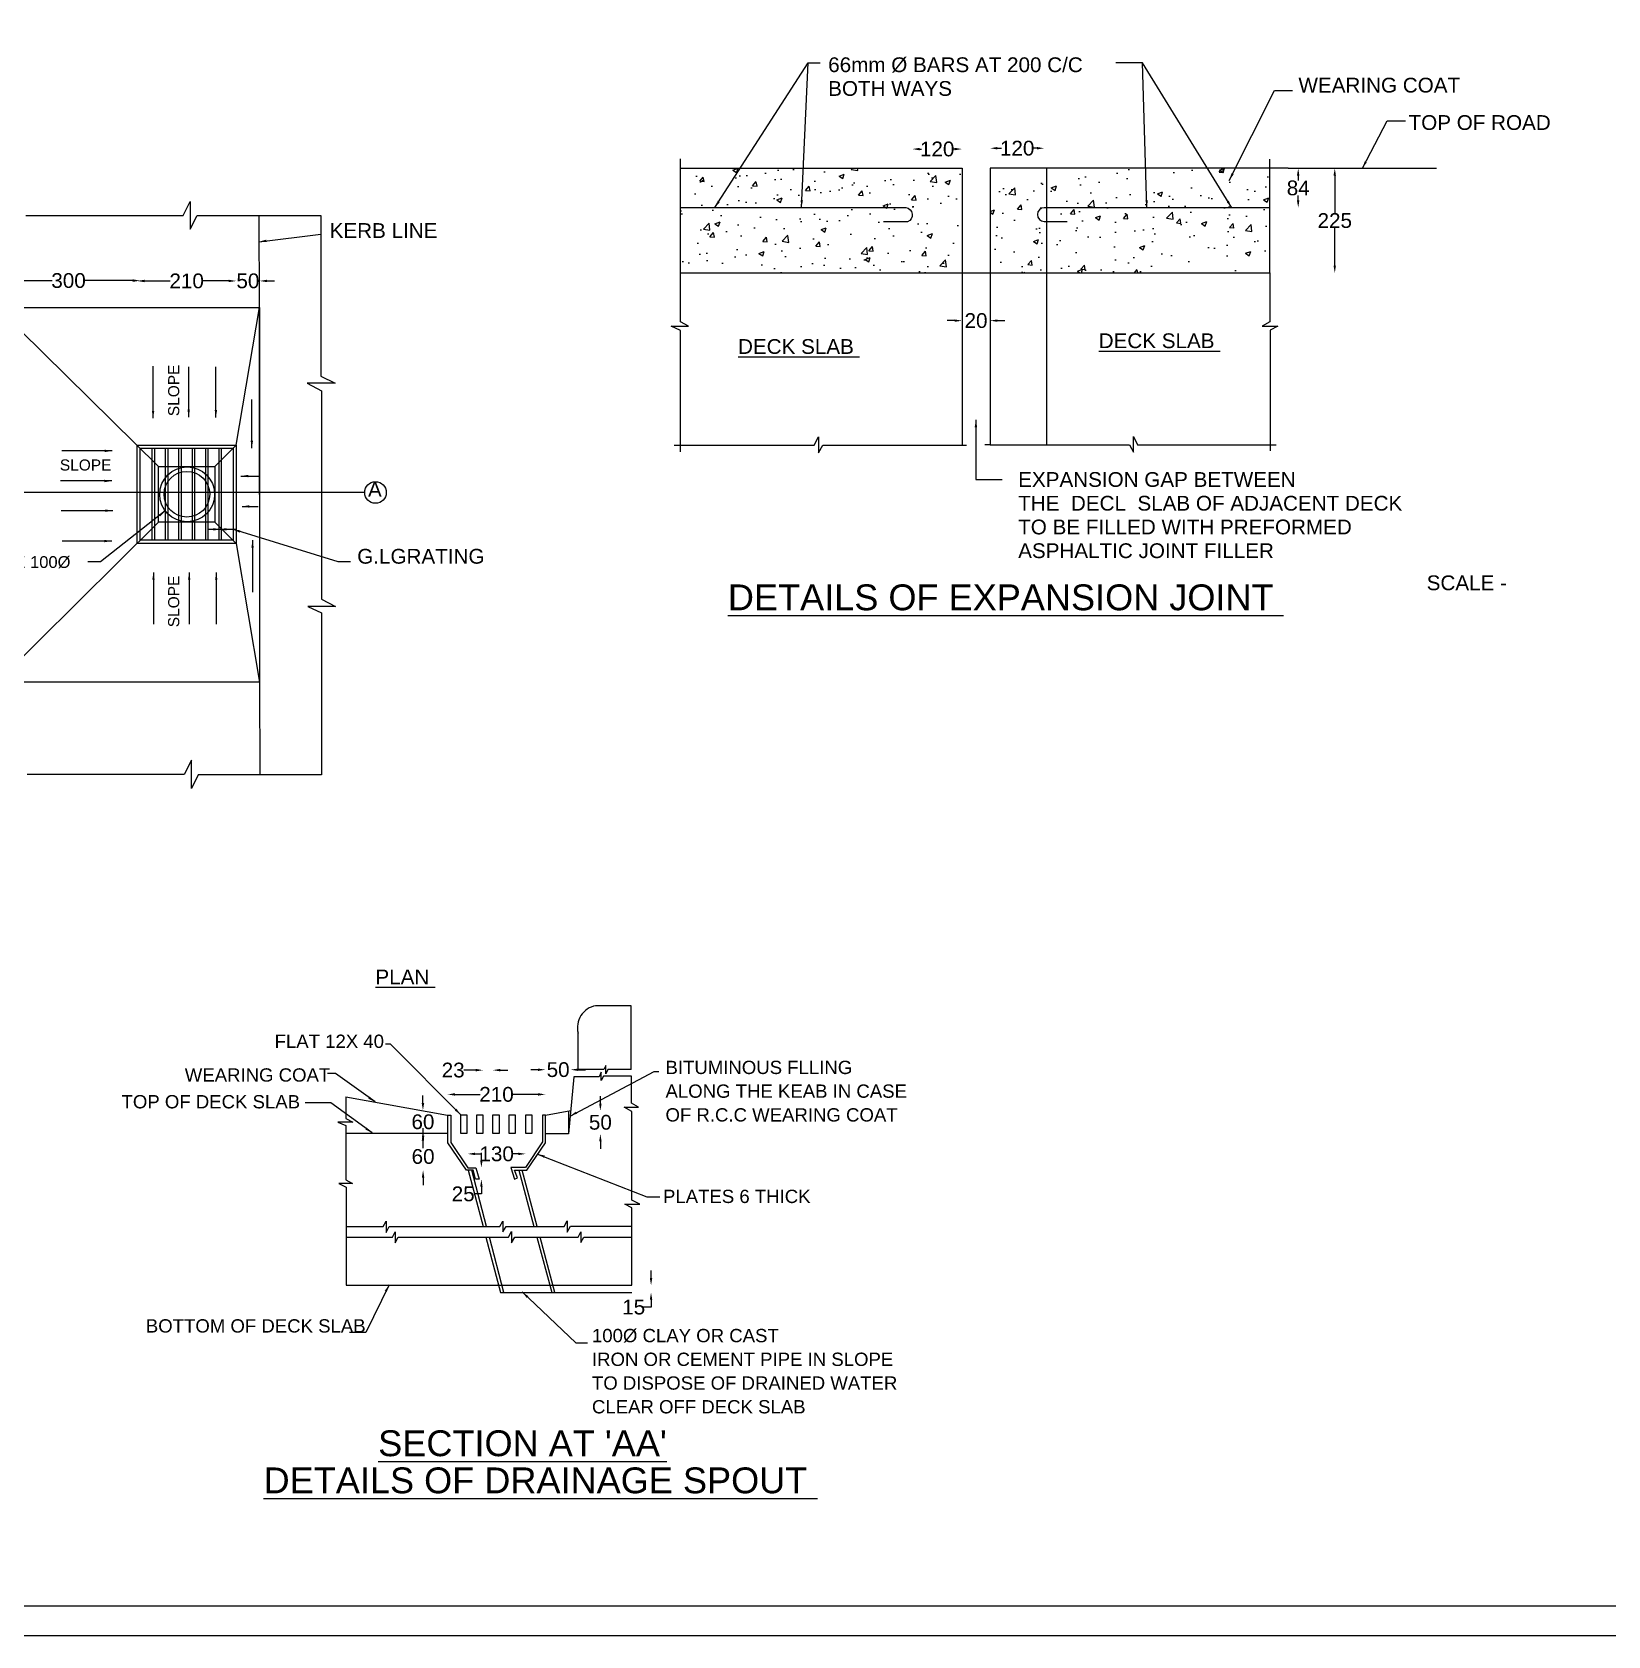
# Model space of a CAD drawing. Header units: inches. Extents: x 38368 to 43665, y -87 to 3229.
# Drawn here: x 40173 to 42306, y -87 to 2085 of the extents above; entities that cross this region are included whole.
import ezdxf

# ---------------------------------------------------------------- set-up
doc = ezdxf.new("R2010")
doc.units = ezdxf.units.IN
doc.header["$MEASUREMENT"] = 0
doc.layers.add('DIMENSIONS', color=255, linetype='Continuous')
doc.layers.add('TEXT', color=1, linetype='Continuous')
doc.styles.get("Standard").update_dxf_attribs({"font": 'arial.ttf', "height": 20})
doc.dimstyles.get("Standard").update_dxf_attribs({"dimtxt": 20, "dimasz": 10, "dimexe": 0.18, "dimexo": 0.0625, "dimgap": 0.09, "dimtad": 0, "dimtih": 1, "dimtoh": 1, "dimdec": 4, "dimzin": 0, "dimdsep": 46, "dimtxsty": 'Standard', "dimcen": 0.09, "dimse1": 1, "dimse2": 1, "dimadec": 0, "dimazin": 0, "dimtfac": 1, "dimtdec": 4, "dimtofl": 0, "dimtmove": 0, "dimatfit": 3, "dimfxl": 1, "dimtolj": 1, "dimtzin": 0, "dimarcsym": 0})

# ---------------------------------------------------------------- blocks, each defined once
blk = doc.blocks.new('*D24')
at = {"layer": 'Defpoints', "color": 0, "transparency": 16777216}
for p in [(41431.6, 1926.3), (41364.3, 1838.4), (41431.6, 1838.4)]:
    blk.add_point(p, dxfattribs=at)
at = {"layer": 'DIMENSIONS', "color": 0, "lineweight": -2, "transparency": 16777216}
for p, q in [((41374.3, 1926.3), (41376.8, 1926.3)), ((41421.6, 1926.3), (41419.2, 1926.3))]:
    blk.add_line(p, q, dxfattribs=at)
at = {"layer": 'DIMENSIONS', "color": 0, "transparency": 16777216}
for points in [[(41374.3, 1928), (41374.3, 1924.6), (41364.3, 1926.3)], [(41421.6, 1928), (41421.6, 1924.6), (41431.6, 1926.3)]]:
    blk.add_solid(points, dxfattribs=at)
at = {"layer": 'DIMENSIONS', "color": 0, "transparency": 16777216, "insert": (41398, 1926.3), "char_height": 20, "attachment_point": 5}
blk.add_mtext('\\A1;120', dxfattribs=at)
blk = doc.blocks.new('*D25')
at = {"layer": 'Defpoints', "color": 0, "transparency": 16777216}
for p in [(41543, 1927.4), (41469.6, 1848.8), (41543, 1837.5)]:
    blk.add_point(p, dxfattribs=at)
at = {"layer": 'DIMENSIONS', "color": 0, "lineweight": -2, "transparency": 16777216}
for p, q in [((41479.6, 1927.4), (41485.1, 1927.4)), ((41533, 1927.4), (41527.5, 1927.4))]:
    blk.add_line(p, q, dxfattribs=at)
at = {"layer": 'DIMENSIONS', "color": 0, "transparency": 16777216}
for points in [[(41479.6, 1929.1), (41479.6, 1925.8), (41469.6, 1927.4)], [(41533, 1929.1), (41533, 1925.8), (41543, 1927.4)]]:
    blk.add_solid(points, dxfattribs=at)
at = {"layer": 'DIMENSIONS', "color": 0, "transparency": 16777216, "insert": (41506.3, 1927.4), "char_height": 20, "attachment_point": 5}
blk.add_mtext('\\A1;120', dxfattribs=at)
blk = doc.blocks.new('*D26')
at = {"layer": 'Defpoints', "color": 0, "transparency": 16777216}
for p in [(41848.2, 1900.3), (41848.2, 1758.6), (41936.3, 1758.6)]:
    blk.add_point(p, dxfattribs=at)
at = {"layer": 'DIMENSIONS', "color": 0, "lineweight": -2, "transparency": 16777216}
for p, q in [((41936.3, 1890.3), (41936.3, 1839.7)), ((41936.3, 1768.6), (41936.3, 1819.1))]:
    blk.add_line(p, q, dxfattribs=at)
at = {"layer": 'DIMENSIONS', "color": 0, "transparency": 16777216}
for points in [[(41934.6, 1890.3), (41937.9, 1890.3), (41936.3, 1900.3)], [(41934.6, 1768.6), (41937.9, 1768.6), (41936.3, 1758.6)]]:
    blk.add_solid(points, dxfattribs=at)
at = {"layer": 'DIMENSIONS', "color": 0, "transparency": 16777216, "insert": (41936.3, 1829.4), "char_height": 20, "attachment_point": 5}
blk.add_mtext('\\A1;225', dxfattribs=at)
blk = doc.blocks.new('*D27')
at = {"layer": 'Defpoints', "color": 0, "transparency": 16777216}
for p in [(41848.2, 1900.3), (41848.2, 1846.9), (41886.8, 1846.9)]:
    blk.add_point(p, dxfattribs=at)
at = {"layer": 'DIMENSIONS', "color": 0, "lineweight": -2, "transparency": 16777216}
for p, q in [((41886.8, 1890.3), (41886.8, 1883.9)), ((41886.8, 1856.9), (41886.8, 1863.3))]:
    blk.add_line(p, q, dxfattribs=at)
at = {"layer": 'DIMENSIONS', "color": 0, "transparency": 16777216}
for points in [[(41885.1, 1890.3), (41888.4, 1890.3), (41886.8, 1900.3)], [(41885.1, 1856.9), (41888.4, 1856.9), (41886.8, 1846.9)]]:
    blk.add_solid(points, dxfattribs=at)
at = {"layer": 'DIMENSIONS', "color": 0, "transparency": 16777216, "insert": (41886.8, 1873.6), "char_height": 20, "attachment_point": 5}
blk.add_mtext('\\A1;84', dxfattribs=at)
blk = doc.blocks.new('*D28')
at = {"layer": 'Defpoints', "color": 0, "transparency": 16777216}
for p in [(41469.6, 1694), (41431.6, 1689.4), (41469.6, 1689.4)]:
    blk.add_point(p, dxfattribs=at)
at = {"layer": 'DIMENSIONS', "color": 0, "lineweight": -2, "transparency": 16777216}
for p, q in [((41421.6, 1694), (41411.6, 1694)), ((41479.6, 1694), (41489.6, 1694))]:
    blk.add_line(p, q, dxfattribs=at)
at = {"layer": 'DIMENSIONS', "color": 0, "transparency": 16777216}
for points in [[(41421.6, 1695.7), (41421.6, 1692.4), (41431.6, 1694)], [(41479.6, 1695.7), (41479.6, 1692.4), (41469.6, 1694)]]:
    blk.add_solid(points, dxfattribs=at)
at = {"layer": 'DIMENSIONS', "color": 0, "transparency": 16777216, "insert": (41450.6, 1694), "char_height": 20, "attachment_point": 5}
blk.add_mtext('\\A1;20', dxfattribs=at)
blk = doc.blocks.new('*D29')
at = {"layer": 'Defpoints', "color": 0, "transparency": 16777216}
for p in [(40319, 1748.2), (40124.9, 1711.8), (40319, 1521.2)]:
    blk.add_point(p, dxfattribs=at)
at = {"layer": 'DIMENSIONS', "color": 0, "lineweight": -2, "transparency": 16777216}
for p, q in [((40134.9, 1748.2), (40199.8, 1748.2)), ((40309, 1748.2), (40244.1, 1748.2))]:
    blk.add_line(p, q, dxfattribs=at)
at = {"layer": 'DIMENSIONS', "color": 0, "transparency": 16777216}
for points in [[(40134.9, 1749.9), (40134.9, 1746.5), (40124.9, 1748.2)], [(40309, 1749.9), (40309, 1746.5), (40319, 1748.2)]]:
    blk.add_solid(points, dxfattribs=at)
at = {"layer": 'DIMENSIONS', "color": 0, "transparency": 16777216, "insert": (40222, 1748.2), "char_height": 20, "attachment_point": 5}
blk.add_mtext('\\A1;300', dxfattribs=at)
blk = doc.blocks.new('*D30')
at = {"layer": 'Defpoints', "color": 0, "transparency": 16777216}
for p in [(40448.8, 1747.7), (40314.9, 1525.4), (40448.8, 1525.4)]:
    blk.add_point(p, dxfattribs=at)
at = {"layer": 'DIMENSIONS', "color": 0, "lineweight": -2, "transparency": 16777216}
for p, q in [((40324.9, 1747.7), (40359.5, 1747.7)), ((40438.8, 1747.7), (40404.2, 1747.7))]:
    blk.add_line(p, q, dxfattribs=at)
at = {"layer": 'DIMENSIONS', "color": 0, "transparency": 16777216}
for points in [[(40324.9, 1749.4), (40324.9, 1746.1), (40314.9, 1747.7)], [(40438.8, 1749.4), (40438.8, 1746.1), (40448.8, 1747.7)]]:
    blk.add_solid(points, dxfattribs=at)
at = {"layer": 'DIMENSIONS', "color": 0, "transparency": 16777216, "insert": (40381.9, 1747.7), "char_height": 20, "attachment_point": 5}
blk.add_mtext('\\A1;210', dxfattribs=at)
blk = doc.blocks.new('*D31')
at = {"layer": 'Defpoints', "color": 0, "transparency": 16777216}
for p in [(40480.7, 1747.8), (40448.8, 1711.8), (40480.7, 1711.8)]:
    blk.add_point(p, dxfattribs=at)
at = {"layer": 'DIMENSIONS', "color": 0, "lineweight": -2, "transparency": 16777216}
for p, q in [((40438.8, 1747.8), (40428.8, 1747.8)), ((40490.7, 1747.8), (40500.7, 1747.8))]:
    blk.add_line(p, q, dxfattribs=at)
at = {"layer": 'DIMENSIONS', "color": 0, "transparency": 16777216}
for points in [[(40438.8, 1749.4), (40438.8, 1746.1), (40448.8, 1747.8)], [(40490.7, 1749.4), (40490.7, 1746.1), (40480.7, 1747.8)]]:
    blk.add_solid(points, dxfattribs=at)
at = {"layer": 'DIMENSIONS', "color": 0, "transparency": 16777216, "insert": (40464.8, 1747.8), "char_height": 20, "attachment_point": 5}
blk.add_mtext('\\A1;50', dxfattribs=at)
blk = doc.blocks.new('*D32')
at = {"layer": 'Defpoints', "color": 0, "transparency": 16777216}
for p in [(40124.9, 1711.8), (40083.7, 1525.4), (40314.9, 1525.4)]:
    blk.add_point(p, dxfattribs=at)
at = {"layer": 'DIMENSIONS', "color": 0, "lineweight": -2, "transparency": 16777216}
for p, q in [((40083.7, 1701.8), (40083.7, 1628.9)), ((40083.7, 1535.4), (40083.7, 1608.3))]:
    blk.add_line(p, q, dxfattribs=at)
at = {"layer": 'DIMENSIONS', "color": 0, "transparency": 16777216}
for points in [[(40082.1, 1701.8), (40085.4, 1701.8), (40083.7, 1711.8)], [(40082.1, 1535.4), (40085.4, 1535.4), (40083.7, 1525.4)]]:
    blk.add_solid(points, dxfattribs=at)
at = {"layer": 'DIMENSIONS', "color": 0, "transparency": 16777216, "insert": (40083.7, 1618.6), "char_height": 20, "attachment_point": 5}
blk.add_mtext('\\A1;300', dxfattribs=at)
blk = doc.blocks.new('*D33')
at = {"layer": 'Defpoints', "color": 0, "transparency": 16777216}
for p in [(40314.9, 1525.4), (40083.7, 1392.8), (40314.9, 1392.8)]:
    blk.add_point(p, dxfattribs=at)
at = {"layer": 'DIMENSIONS', "color": 0, "lineweight": -2, "transparency": 16777216}
for p, q in [((40083.7, 1515.4), (40083.7, 1469.4)), ((40083.7, 1402.8), (40083.7, 1448.8))]:
    blk.add_line(p, q, dxfattribs=at)
at = {"layer": 'DIMENSIONS', "color": 0, "transparency": 16777216}
for points in [[(40082.1, 1515.4), (40085.4, 1515.4), (40083.7, 1525.4)], [(40082.1, 1402.8), (40085.4, 1402.8), (40083.7, 1392.8)]]:
    blk.add_solid(points, dxfattribs=at)
at = {"layer": 'DIMENSIONS', "color": 0, "transparency": 16777216, "insert": (40083.7, 1459.1), "char_height": 20, "attachment_point": 5}
blk.add_mtext('\\A1;210', dxfattribs=at)
blk = doc.blocks.new('*D34')
at = {"layer": 'Defpoints', "color": 0, "transparency": 16777216}
for p in [(40314.9, 1392.8), (40083.7, 1204.7), (40124.9, 1204.7)]:
    blk.add_point(p, dxfattribs=at)
at = {"layer": 'DIMENSIONS', "color": 0, "lineweight": -2, "transparency": 16777216}
for p, q in [((40083.7, 1382.8), (40083.7, 1309)), ((40083.7, 1214.7), (40083.7, 1288.4))]:
    blk.add_line(p, q, dxfattribs=at)
at = {"layer": 'DIMENSIONS', "color": 0, "transparency": 16777216}
for points in [[(40082.1, 1382.8), (40085.4, 1382.8), (40083.7, 1392.8)], [(40082.1, 1214.7), (40085.4, 1214.7), (40083.7, 1204.7)]]:
    blk.add_solid(points, dxfattribs=at)
at = {"layer": 'DIMENSIONS', "color": 0, "transparency": 16777216, "insert": (40083.7, 1298.7), "char_height": 20, "attachment_point": 5}
blk.add_mtext('\\A1;300', dxfattribs=at)
blk = doc.blocks.new('*D35')
at = {"layer": 'Defpoints', "color": 0, "transparency": 16777216}
for p in [(40867.7, 646.5), (40735.1, 618.6), (40867.7, 618.6)]:
    blk.add_point(p, dxfattribs=at)
at = {"layer": 'DIMENSIONS', "color": 0, "lineweight": -2, "transparency": 16777216}
for p, q in [((40745.1, 646.5), (40779.1, 646.5)), ((40857.7, 646.5), (40823.7, 646.5))]:
    blk.add_line(p, q, dxfattribs=at)
at = {"layer": 'DIMENSIONS', "color": 0, "transparency": 16777216}
for points in [[(40745.1, 648.2), (40745.1, 644.9), (40735.1, 646.5)], [(40857.7, 648.2), (40857.7, 644.9), (40867.7, 646.5)]]:
    blk.add_solid(points, dxfattribs=at)
at = {"layer": 'DIMENSIONS', "color": 0, "transparency": 16777216, "insert": (40801.4, 646.5), "char_height": 20, "attachment_point": 5}
blk.add_mtext('\\A1;210', dxfattribs=at)
blk = doc.blocks.new('*D36')
at = {"layer": 'Defpoints', "color": 0, "transparency": 16777216}
for p in [(40840.9, 566), (40762.4, 547.3), (40840.9, 547.7)]:
    blk.add_point(p, dxfattribs=at)
at = {"layer": 'DIMENSIONS', "color": 0, "lineweight": -2, "transparency": 16777216}
for p, q in [((40772.4, 566), (40780.4, 566)), ((40830.9, 566), (40822.8, 566))]:
    blk.add_line(p, q, dxfattribs=at)
at = {"layer": 'DIMENSIONS', "color": 0, "transparency": 16777216}
for points in [[(40772.4, 567.7), (40772.4, 564.4), (40762.4, 566)], [(40830.9, 567.7), (40830.9, 564.4), (40840.9, 566)]]:
    blk.add_solid(points, dxfattribs=at)
at = {"layer": 'DIMENSIONS', "color": 0, "transparency": 16777216, "insert": (40801.6, 566), "char_height": 20, "attachment_point": 5}
blk.add_mtext('\\A1;130', dxfattribs=at)
blk = doc.blocks.new('*D37')
at = {"layer": 'Defpoints', "color": 0, "transparency": 16777216}
for p in [(40773.3, 547.3), (40777.9, 531.8), (40780.9, 531.8)]:
    blk.add_point(p, dxfattribs=at)
at = {"layer": 'DIMENSIONS', "color": 0, "lineweight": -2, "transparency": 16777216}
for p, q in [((40780.9, 557.3), (40780.9, 567.3)), ((40780.9, 521.8), (40780.9, 511.8)), ((40780.9, 511.8), (40770.9, 511.8))]:
    blk.add_line(p, q, dxfattribs=at)
at = {"layer": 'DIMENSIONS', "color": 0, "transparency": 16777216}
for points in [[(40779.3, 557.3), (40782.6, 557.3), (40780.9, 547.3)], [(40779.3, 521.8), (40782.6, 521.8), (40780.9, 531.8)]]:
    blk.add_solid(points, dxfattribs=at)
at = {"layer": 'DIMENSIONS', "color": 0, "transparency": 16777216, "insert": (40756.3, 511.8), "char_height": 20, "attachment_point": 5}
blk.add_mtext('\\A1;25', dxfattribs=at)
blk = doc.blocks.new('*D38')
at = {"layer": 'Defpoints', "color": 0, "transparency": 16777216}
for p in [(40735.4, 580.8), (40702, 543.9), (40760.7, 543.9)]:
    blk.add_point(p, dxfattribs=at)
at = {"layer": 'DIMENSIONS', "color": 0, "lineweight": -2, "transparency": 16777216}
for p, q in [((40702, 590.8), (40702, 600.8)), ((40702, 533.9), (40702, 523.9))]:
    blk.add_line(p, q, dxfattribs=at)
at = {"layer": 'DIMENSIONS', "color": 0, "transparency": 16777216}
for points in [[(40700.3, 590.8), (40703.7, 590.8), (40702, 580.8)], [(40700.3, 533.9), (40703.7, 533.9), (40702, 543.9)]]:
    blk.add_solid(points, dxfattribs=at)
at = {"layer": 'DIMENSIONS', "color": 0, "transparency": 16777216, "insert": (40702, 562.4), "char_height": 20, "attachment_point": 5}
blk.add_mtext('\\A1;60', dxfattribs=at)
blk = doc.blocks.new('*D39')
at = {"layer": 'Defpoints', "color": 0, "transparency": 16777216}
for p in [(40699.9, 624.9), (40701.8, 624.9), (40702, 593.8)]:
    blk.add_point(p, dxfattribs=at)
at = {"layer": 'DIMENSIONS', "color": 0, "lineweight": -2, "transparency": 16777216}
for p, q in [((40701.8, 634.9), (40701.8, 644.9)), ((40701.8, 583.8), (40701.8, 573.8))]:
    blk.add_line(p, q, dxfattribs=at)
at = {"layer": 'DIMENSIONS', "color": 0, "transparency": 16777216}
for points in [[(40700.1, 634.9), (40703.5, 634.9), (40701.8, 624.9)], [(40700.1, 583.8), (40703.5, 583.8), (40701.8, 593.8)]]:
    blk.add_solid(points, dxfattribs=at)
at = {"layer": 'DIMENSIONS', "color": 0, "transparency": 16777216, "insert": (40701.8, 609.4), "char_height": 20, "attachment_point": 5}
blk.add_mtext('\\A1;60', dxfattribs=at)
blk = doc.blocks.new('*D40')
at = {"layer": 'Defpoints', "color": 0, "transparency": 16777216}
for p in [(40796.6, 679.4), (40783.1, 619), (40796.6, 619)]:
    blk.add_point(p, dxfattribs=at)
at = {"layer": 'DIMENSIONS', "color": 0, "lineweight": -2, "transparency": 16777216}
for p, q in [((40773.1, 679.4), (40757.3, 679.4)), ((40806.6, 679.4), (40816.6, 679.4))]:
    blk.add_line(p, q, dxfattribs=at)
at = {"layer": 'DIMENSIONS', "color": 0, "transparency": 16777216}
for points in [[(40773.1, 681.1), (40773.1, 677.7), (40783.1, 679.4)], [(40806.6, 681.1), (40806.6, 677.7), (40796.6, 679.4)]]:
    blk.add_solid(points, dxfattribs=at)
at = {"layer": 'DIMENSIONS', "color": 0, "transparency": 16777216, "insert": (40742.7, 679.4), "char_height": 20, "attachment_point": 5}
blk.add_mtext('\\A1;23', dxfattribs=at)
blk = doc.blocks.new('*D41')
at = {"layer": 'Defpoints', "color": 0, "transparency": 16777216}
for p in [(40901.9, 680), (40867.7, 618.6), (40901.9, 624.8)]:
    blk.add_point(p, dxfattribs=at)
at = {"layer": 'DIMENSIONS', "color": 0, "lineweight": -2, "transparency": 16777216}
for p, q in [((40857.7, 680), (40847.7, 680)), ((40911.9, 680), (40921.9, 680))]:
    blk.add_line(p, q, dxfattribs=at)
at = {"layer": 'DIMENSIONS', "color": 0, "transparency": 16777216}
for points in [[(40857.7, 681.6), (40857.7, 678.3), (40867.7, 680)], [(40911.9, 681.6), (40911.9, 678.3), (40901.9, 680)]]:
    blk.add_solid(points, dxfattribs=at)
at = {"layer": 'DIMENSIONS', "color": 0, "transparency": 16777216, "insert": (40884.8, 680), "char_height": 20, "attachment_point": 5}
blk.add_mtext('\\A1;50', dxfattribs=at)
blk = doc.blocks.new('*D42')
at = {"layer": 'Defpoints', "color": 0, "transparency": 16777216}
for p in [(40898.6, 624.2), (40898.9, 593.1), (40942, 593.1)]:
    blk.add_point(p, dxfattribs=at)
at = {"layer": 'DIMENSIONS', "color": 0, "lineweight": -2, "transparency": 16777216}
for p, q in [((40942, 634.2), (40942, 644.2)), ((40942, 583.1), (40942, 573.1))]:
    blk.add_line(p, q, dxfattribs=at)
at = {"layer": 'DIMENSIONS', "color": 0, "transparency": 16777216}
for points in [[(40940.4, 634.2), (40943.7, 634.2), (40942, 624.2)], [(40940.4, 583.1), (40943.7, 583.1), (40942, 593.1)]]:
    blk.add_solid(points, dxfattribs=at)
at = {"layer": 'DIMENSIONS', "color": 0, "transparency": 16777216, "insert": (40942, 608.7), "char_height": 20, "attachment_point": 5}
blk.add_mtext('\\A1;50', dxfattribs=at)
blk = doc.blocks.new('*D43')
at = {"layer": 'Defpoints', "color": 0, "transparency": 16777216}
for p in [(40984.6, 378.5), (40984.8, 388.1), (41010.6, 378.5)]:
    blk.add_point(p, dxfattribs=at)
at = {"layer": 'DIMENSIONS', "color": 0, "lineweight": -2, "transparency": 16777216}
for p, q in [((41010.6, 398.1), (41010.6, 408.1)), ((41010.6, 358.5), (41000.6, 358.5)), ((41010.6, 368.5), (41010.6, 358.5))]:
    blk.add_line(p, q, dxfattribs=at)
at = {"layer": 'DIMENSIONS', "color": 0, "transparency": 16777216}
for points in [[(41009, 398.1), (41012.3, 398.1), (41010.6, 388.1)], [(41009, 368.5), (41012.3, 368.5), (41010.6, 378.5)]]:
    blk.add_solid(points, dxfattribs=at)
at = {"layer": 'DIMENSIONS', "color": 0, "transparency": 16777216, "insert": (40987.1, 358.5), "char_height": 20, "attachment_point": 5}
blk.add_mtext('\\A1;15', dxfattribs=at)

msp = doc.modelspace()

# ---------------------------------------------------------------- hatches: boundary and pattern name
at = {"layer": 'DIMENSIONS'}
h = msp.add_hatch(dxfattribs=at)
h.set_pattern_fill('AR-CONC', color=0, scale=10, style=0)
h.set_pattern_definition([(50, (0, 0), (71.72602, -6.27521), [7.5, -82.5]), (355, (0, 0), (-13.87513, 75.21921), [6, -66]), (100.4514, (5.98, -0.52), (57.85094, 68.94395), [6.37402, -70.11421]), (46.1842, (0, 20), (106.7241, -16.5519), [11.25, -123.75]), (96.6356, (8.89, 18.62), (93.46627, 97.4118), [9.56103, -105.1713]), (351.1842, (0, 20), (93.4662, 97.41186), [9, -99]), (21, (10, 15), (59.690705, -40.26189), [7.5, -82.5]), (326, (10, 15), (24.33153, 72.515), [6, -66]), (71.4514, (14.974, 11.645), (84.02226, 32.25305), [6.37402, -70.11421]), (37.5, (0, 0), (1.215986, 33.289385), [0, -65.2, 0, -67, 0, -66.25]), (7.5, (0, 0), (26.306954, 39.44117), [0, -38.2, 0, -63.7, 0, -25.25]), (327.5, (-22.3, 0), (53.382244, -2.255487), [0, -25, 0, -78, 0, -103.5]), (317.5, (-32.3, 0), (58.318617, 10.0105), [0, -32.5, 0, -51.8, 0, -73.5])])
h.paths.add_polyline_path([(41431.61997, 1900.51315), (41050.42046, 1900.51315), (41050.42046, 1758.5959), (41431.61997, 1758.5959)])
h.paths.add_polyline_path([(41848.20176, 1846.8909), (41546.2328, 1846.8909), (41546.2328, 1758.5959), (41848.20176, 1758.5959)])
h.paths.add_polyline_path([(41546.2328, 1828.20303), (41542.9532, 1828.20303, -1), (41542.9532, 1846.8909), (41546.2328, 1846.8909), (41546.2328, 1900.29692), (41469.63703, 1900.29692), (41469.63703, 1758.5959), (41546.2328, 1758.5959)])
h.paths.add_polyline_path([(41848.20176, 1900.29692), (41546.2328, 1900.29692), (41546.2328, 1846.8909), (41848.20176, 1846.8909)])

# ---------------------------------------------------------------- linework, layer by layer
at = {"color": 0}
for points in [[(41050.42046, 1516.60957), (41050.42046, 1680.83127), (41038.06465, 1686.66921), (41061.17061, 1686.66921), (41050.42046, 1692.40478), (41050.42046, 1913.29502)], [(41050.42046, 1758.5959), (41848.20176, 1758.5959), (41848.20176, 1912.60479)], [(41050.42046, 1900.51315), (41431.61997, 1900.51315), (41431.61997, 1525.41639)], [(41873.33848, 1900.29692), (41469.63703, 1900.29692), (41469.63703, 1525.68638), (41462.50543, 1525.68638)], [(41546.2328, 1900.29692), (41546.2328, 1525.68638)], [(40164.10855, 1836.13717), (40377.0096, 1836.13717), (40386.55757, 1855.29445), (40386.55757, 1817.82744), (40395.99023, 1836.50333), (40563.77388, 1836.50333), (40563.77388, 1618.81918), (40583.13185, 1609.34551), (40544.86004, 1609.34551), (40564.51315, 1599.22995), (40564.51315, 1317.0455), (40583.33342, 1307.26329), (40546.13703, 1307.26329), (40564.51315, 1298.51193), (40564.51315, 1079.35713), (40397.5016, 1079.35713), (40388.4191, 1060.56129), (40388.4191, 1099.10285), (40378.48265, 1079.85436), (40165.76126, 1079.85436)], [(40481.00737, 1204.67522), (40480.69779, 1711.84644), (40479.88206, 1836.50333)], [(41848.20176, 1758.5959), (41848.20176, 1692.52682), (41838.07399, 1686.72274), (41859.20801, 1686.56152), (41848.64102, 1681.32172), (41848.64102, 1517.77079)], [(40343.57015, 1496.70236), (40124.92421, 1711.84644)], [(40420.16793, 1496.70236), (40448.84707, 1525.3815), (40480.69779, 1711.84644)], [(40334.59572, 1521.2456), (40334.59572, 1396.64462)], [(40338.2569, 1521.2456), (40338.2569, 1396.64462)], [(40352.9767, 1521.2456), (40352.9767, 1396.64462)], [(40356.28862, 1521.2456), (40356.28862, 1396.64462)], [(40370.91639, 1521.2456), (40370.91639, 1396.64462)], [(40374.41236, 1521.2456), (40374.41236, 1396.64462)], [(40389.52657, 1521.2456), (40389.52657, 1396.64462)], [(40392.56252, 1521.2456), (40392.56252, 1396.64462)], [(40407.28231, 1521.2456), (40407.28231, 1396.64462)], [(40410.59423, 1521.2456), (40410.59423, 1396.64462)], [(40425.68202, 1521.2456), (40425.68202, 1396.64462)], [(40428.71797, 1521.2456), (40428.71797, 1396.64462)], [(41041.73897, 1525.41639), (41231.29676, 1525.41639), (41237.219, 1536.71845), (41237.219, 1515.09658), (41243.06221, 1525.41639), (41437.663, 1525.41639)], [(41469.63703, 1525.68638), (41658.45993, 1525.68638), (41663.57774, 1515.78831), (41663.57774, 1537.01064), (41669.22501, 1525.89979), (41856.98187, 1525.89979)], [(40343.57015, 1421.18787), (40124.92421, 1204.67522)], [(40420.16793, 1421.18787), (40448.84707, 1392.50873), (40480.69779, 1204.67522), (40481.00737, 1079.35713)], [(40597.36141, 643.46693), (40597.36141, 613.73506), (40606.97329, 609.00847), (40586.37644, 609.00847), (40597.59027, 604.28187), (40597.59027, 531.12802), (40606.42397, 525.81255), (40587.78092, 525.81255), (40597.89238, 520.91795), (40597.89238, 388.12081), (40984.82587, 388.12081), (40984.82587, 492.96048), (40975.10137, 497.78233), (40995.32516, 497.78233), (40984.64865, 503.32233), (40984.64865, 623.34643), (40974.04789, 629.50829), (40993.60846, 629.50829), (40984.18252, 634.53693), (40984.18252, 671.17079), (40946.42547, 671.17079), (40943.03632, 665.59228), (40943.03632, 676.84893), (40940.44463, 670.37386), (40906.25419, 670.37386), (40898.88825, 593.13211), (40867.70668, 593.13211), (40867.70668, 618.6082), (40863.64439, 618.6082), (40863.64439, 582.30091), (40840.8544, 547.71511), (40820.93905, 547.71511), (40825.61395, 531.91137), (40829.65944, 533.50128), (40825.88668, 543.85839), (40842.65961, 543.85839), (40867.70668, 581.02167), (40867.70668, 593.13211)], [(40597.36141, 643.46693), (40735.12025, 618.57085), (40739.38653, 618.57085), (40739.38653, 581.67646), (40762.42641, 547.28235), (40773.32619, 547.28235), (40777.85522, 531.78505), (40772.9177, 531.78505), (40769.60088, 543.9138), (40760.70574, 543.9138), (40735.43748, 580.84228)], [(40735.12025, 618.57085), (40735.12025, 581.30588), (40735.43748, 580.84228)], [(40867.70668, 618.6082), (40901.90413, 624.75762)], [(40898.64416, 624.17141), (40898.88825, 593.13211)], [(40735.12025, 593.77906), (40597.59027, 593.77906)], [(40763.08721, 543.9138), (40783.12456, 467.825)], [(40787.92194, 467.825), (40767.81347, 543.9138)], [(40831.49097, 543.85839), (40851.99499, 467.84357)], [(40856.47784, 467.84357), (40836.01035, 543.85839)], [(40597.89238, 467.55798), (40648.14222, 467.55798), (40652.08027, 474.95444), (40652.08027, 459.72553), (40655.8657, 467.825), (40806.06393, 467.825), (40810.08097, 475.07146), (40810.08097, 460.38816), (40814.29027, 467.84357), (40893.01603, 467.84357), (40896.88541, 475.23288), (40896.88541, 460.0175), (40901.59598, 468.0455), (40984.82587, 468.0455)], [(40597.89238, 453.21326), (40660.61724, 453.21326), (40664.11169, 460.69654), (40664.11169, 445.72997), (40668.27177, 453.37956), (40817.66903, 453.37956), (40821.57449, 460.90275), (40821.57449, 445.64044), (40826.35432, 453.37956), (40911.87131, 453.37956), (40915.66225, 460.66416), (40915.66225, 446.14149), (40919.51066, 453.37956), (40984.82587, 453.37956)], [(40786.92864, 453.37956), (40806.65775, 378.46124), (40811.53867, 378.46124), (40791.73953, 453.37956)], [(40855.89647, 453.37956), (40876.10472, 378.46124), (40880.54463, 378.46124), (40860.37237, 453.37956)], [(40811.53867, 378.46124), (40984.64689, 378.46124)]]:
    msp.add_lwpolyline(points, dxfattribs=at)
for points in [[(41050.42046, 1846.98252), (41355.58221, 1846.98252, -0.7903330996), (41357.94877, 1827.90917), (41325.52942, 1827.90917)], [(41848.20176, 1846.8909), (41542.9532, 1846.8909, 1), (41542.9532, 1828.20303), (41573.85356, 1828.20303)]]:
    msp.add_lwpolyline(points, format="xyb", dxfattribs=at)
for points in [[(40124.92421, 1711.84644), (40480.69779, 1711.84644), (40480.69779, 1204.67522), (40124.92421, 1204.67522)], [(40314.89101, 1525.3815), (40448.84707, 1525.3815), (40448.84707, 1392.50873), (40314.89101, 1392.50873)], [(40319.02691, 1521.2456), (40444.71117, 1521.2456), (40444.71117, 1396.64462), (40319.02691, 1396.64462)], [(40343.57015, 1496.70236), (40420.16793, 1496.70236), (40420.16793, 1421.18787), (40343.57015, 1421.18787)], [(40752.95481, 619.0328), (40761.25648, 619.0328), (40761.25648, 593.47636), (40752.95481, 593.47636)], [(40774.77402, 619.0328), (40783.07569, 619.0328), (40783.07569, 593.47636), (40774.77402, 593.47636)], [(40796.62551, 619.0328), (40804.92718, 619.0328), (40804.92718, 593.47636), (40796.62551, 593.47636)], [(40818.51198, 619.0328), (40826.81365, 619.0328), (40826.81365, 593.47636), (40818.51198, 593.47636)], [(40840.93597, 619.0328), (40849.23764, 619.0328), (40849.23764, 593.47636), (40840.93597, 593.47636)]]:
    msp.add_lwpolyline(points, close=True, dxfattribs=at)
for centre, radius in [((40382.58571, 1458.88641), 37.14179), ((40382.19754, 1459.01572), 30.92547)]:
    msp.add_circle(centre, radius, dxfattribs=at)
at = {"layer": 'DIMENSIONS', "color": 0}
for points in [[(43665.44589, -86.50271), (38367.69914, -86.50271), (38367.69914, 3228.8511), (43665.44589, 3228.8511)], [(43632.00297, -46.1453), (38408.16813, -46.1453), (38408.16813, 3187.42092), (43632.00297, 3187.42092)]]:
    msp.add_lwpolyline(points, close=True, dxfattribs=at)
for points in [[(41873.33848, 1900.29692), (42074.04092, 1900.29692)], [(40622.9468, 1461.33875), (39930.6808, 1461.33875)], [(40983.62603, 680.27543), (40951.98206, 680.27543), (40949.59122, 674.45507), (40949.59122, 685.82052), (40946.61883, 680.27543), (40911.7934, 680.27543), (40911.7934, 729.59385)]]:
    msp.add_lwpolyline(points, dxfattribs=at)
msp.add_lwpolyline([(40983.62603, 680.27543), (40983.62603, 766.60593), (40935.63134, 766.60593, 0.4302889597), (40911.7934, 729.59385, -0.2165017323)], format="xyb", dxfattribs=at)
msp.add_circle((40637.54767, 1461.33875), 14.60087, dxfattribs=at)

# ---------------------------------------------------------------- texts
for p in [(40371.84845, 1564.70275), (40371.84417, 1278.96567)]:
    msp.add_text('SLOPE', height=15, rotation=90, dxfattribs=at).set_placement(p)
msp.add_text('SLOPE', height=15, dxfattribs=at).set_placement((40210.20625, 1491.12544))
at = {"layer": 'TEXT', "color": 0}
for s, height, p in [('66mm Ø BARS AT 200 C/C', 20, (41250.44663, 2030.44894)), ('WEARING COAT ', 20, (41887.14698, 2002.84946)), ('BOTH WAYS ', 20, (41250.44663, 1998.3207)), ('TOP OF ROAD ', 20, (42036.22381, 1952.19169)), ('KERB LINE', 20, (40575.48262, 1805.98511)), ('%%UDECK SLAB ', 20, (41616.68324, 1656.80861)), ('%%UDECK SLAB ', 20, (41128.39031, 1649.03128)), ('EXPANSION GAP BETWEEN', 20, (41507.66635, 1468.97435)), ('A', 20, (40627.4161, 1455.51429)), ('THE  DECL  SLAB OF ADJACENT DECK', 20, (41507.66635, 1436.84611)), ('TO BE FILLED WITH PREFORMED ', 20, (41507.66635, 1404.71787)), ('ASPHALTIC JOINT FILLER ', 20, (41507.66635, 1372.58963)), ('DRAIN PIPE 100Ø', 16, (40037.03747, 1359.21711)), ('G.LGRATING', 20, (40612.83074, 1365.03796)), ('SCALE -', 20, (42060.72641, 1329.1247)), ('%%UDETAILS OF EXPANSION JOINT ', 35, (41114.62087, 1301.96348)), ('%%UPLAN ', 20, (40637.46442, 795.51526)), ('FLAT 12X 40', 18, (40500.94621, 709.51252)), ('WEARING COAT', 18, (40379.36724, 663.85613)), ('BITUMINOUS FLLING ', 18, (41030.17231, 674.12649)), ('ALONG THE KEAB IN CASE', 18, (41030.17231, 641.99825)), ('TOP OF DECK SLAB', 18, (40293.73512, 627.66172)), ('OF R.C.C WEARING COAT ', 18, (41030.17231, 609.87001)), ('PLATES 6 THICK', 18, (41026.78524, 499.51989)), ('BOTTOM OF DECK SLAB', 18, (40326.64772, 324.19965)), ('100Ø CLAY OR CAST ', 18, (40930.62193, 311.10697)), ('IRON OR CEMENT PIPE IN SLOPE', 18, (40930.62193, 278.97873)), ('TO DISPOSE OF DRAINED WATER ', 18, (40930.62193, 246.85049)), ('CLEAR OFF DECK SLAB ', 18, (40930.62193, 214.72225)), ("%%USECTION AT 'AA'", 35, (40641.1795, 156.82163)), ('%%UDETAILS OF DRAINAGE SPOUT ', 35, (40486.03158, 106.58966))]:
    msp.add_text(s, height=height, dxfattribs=at).set_placement(p)

# ---------------------------------------------------------------- dimensions: what is measured, and where the dimension line sits
at = {"layer": 'DIMENSIONS', "color": 0}
for base, p1, p2, text, picture, middle in [((41431.61997, 1926.31258), (41364.30264, 1838.38103), (41431.61997, 1838.38103), '120', '*D24', (41397.96131, 1926.31258)), ((41542.9532, 1927.43606), (41469.63703, 1848.79165), (41542.9532, 1837.54697), '120', '*D25', (41506.29511, 1927.43606)), ((40319.02691, 1748.20192), (40124.92421, 1711.84644), (40319.02691, 1521.2456), '300', '*D29', (40221.97556, 1748.20192)), ((40448.84707, 1747.73142), (40314.89101, 1525.3815), (40448.84707, 1525.3815), '210', '*D30', (40381.86904, 1747.73142)), ((40480.69779, 1747.75814), (40448.80816, 1711.84644), (40480.69779, 1711.84644), '50', '*D31', (40464.75298, 1747.75814)), ((41469.63703, 1694.01888), (41431.61997, 1689.43804), (41469.63703, 1689.43804), '20', '*D28', (41450.6285, 1694.01888)), ((40901.90413, 679.95907), (40867.70668, 618.57085), (40901.90413, 624.75762), '50', '*D41', (40884.8054, 679.95907)), ((40867.70668, 646.5482), (40735.12025, 618.57085), (40867.70668, 618.57085), '210', '*D35', (40801.41347, 646.5482)), ((40840.8544, 566.04195), (40762.42641, 547.28235), (40840.8544, 547.71511), '130', '*D36', (40801.64041, 566.04195))]:
    dim = msp.add_linear_dim(base=base, p1=p1, p2=p2, text=text, dimstyle='Standard', dxfattribs=at)
    dim.commit()
    dim.dimension.update_dxf_attribs({"geometry": picture, "text_midpoint": middle})
for base, p1, p2, text, picture, middle in [((41936.27928, 1758.5959), (41848.20176, 1900.29692), (41848.20176, 1758.5959), '225', '*D26', (41936.27928, 1829.44641)), ((41886.75291, 1846.8909), (41848.20176, 1900.29692), (41848.20176, 1846.8909), '84', '*D27', (41886.75291, 1873.59391)), ((40083.74172, 1525.3815), (40124.92421, 1711.84644), (40314.89101, 1525.3815), '300', '*D32', (40083.74172, 1618.61397)), ((40083.74172, 1392.78855), (40314.89101, 1525.3815), (40314.89101, 1392.78855), '210', '*D33', (40083.74172, 1459.08502)), ((40083.74172, 1204.67522), (40314.89101, 1392.78855), (40124.92421, 1204.67522), '300', '*D34', (40083.74172, 1298.73188)), ((40701.78945, 624.93547), (40701.98396, 593.77906), (40699.90252, 624.93547), '60', '*D39', (40701.78945, 609.35727)), ((40942.03453, 593.13211), (40898.64416, 624.17141), (40898.88825, 593.13211), '50', '*D42', (40942.03453, 608.65176)), ((40701.98396, 543.9138), (40735.43748, 580.84228), (40760.70574, 543.9138), '60', '*D38', (40701.98396, 562.37804)), ((40780.94122, 531.78505), (40773.32619, 547.28235), (40777.85522, 531.78505), '25', '*D37', (40756.28096, 511.78505)), ((41010.62944, 378.46124), (40984.82587, 388.12081), (40984.64689, 378.46124), '15', '*D43', (40987.08105, 358.46124))]:
    dim = msp.add_linear_dim(base=base, p1=p1, p2=p2, angle=90, text=text, dimstyle='Standard', dxfattribs=at)
    dim.commit()
    dim.dimension.update_dxf_attribs({"geometry": picture, "text_midpoint": middle})
dim = msp.add_linear_dim(base=(40796.62551, 679.38739), p1=(40783.07569, 619.0328), p2=(40796.62551, 619.0328), text='23', dimstyle='Standard', dxfattribs=at)
dim.commit()
dim.dimension.update_dxf_attribs({"geometry": '*D40', "text_midpoint": (40742.73464, 679.38739), "dimtype": 160})

# ---------------------------------------------------------------- leaders
for points in [[(41096.94129, 1846.98252), (41223.4306, 2042.82562), (41239.44877, 2042.82562)], [(41214.23137, 1846.98252), (41223.4306, 2042.82562)], [(41681.90794, 1846.8909), (41676.02214, 2042.93815), (41639.69598, 2042.93815)], [(41796.70957, 1846.8909), (41676.02214, 2042.93815)], [(41793.49156, 1883.87674), (41854.5113, 2005.54334), (41879.12398, 2005.54334)], [(41973.6897, 1900.29692), (42007.35201, 1964.45162), (42032.10253, 1964.45162)], [(40336.4655, 1561.92285), (40336.4655, 1632.50937)], [(40384.6432, 1563.35462), (40384.6432, 1631.53991)], [(40421.50592, 1563.03147), (40421.50592, 1631.53991)], [(40470.14075, 1521.60779), (40470.14075, 1587.47931)], [(41450.4532, 1559.77207), (41450.4532, 1479.19971), (41485.87055, 1479.19971)], [(40281.06166, 1517.70346), (40212.93282, 1517.70346)], [(40280.5249, 1476.98599), (40210.98845, 1476.98599)], [(40455.29083, 1483.61597), (40480.69779, 1483.61597)], [(40281.78222, 1436.77086), (40212.05619, 1436.77086)], [(40352.9767, 1436.46279), (40265.05968, 1367.50641), (40248.00192, 1367.50641)], [(40456.87316, 1442.50097), (40478.59445, 1442.50097)], [(40410.59423, 1411.51769), (40448.84707, 1411.51769)], [(40425.68202, 1411.51769), (40448.84707, 1411.51769)], [(40444.71117, 1411.51769), (40586.47859, 1367.77655), (40603.84844, 1367.77655)], [(40280.61317, 1395.64257), (40213.52827, 1395.64257)], [(40471.10636, 1396.65935), (40471.10636, 1326.5216)], [(40337.00328, 1353.24663), (40337.00328, 1283.10888)], [(40385.3467, 1353.24663), (40385.3467, 1283.10888)], [(40421.95971, 1353.24663), (40421.95971, 1283.10888)], [(40752.95481, 619.0328), (40658.09779, 714.38205), (40651.09822, 714.38205)], [(40636.98805, 636.30552), (40583.51895, 674.70666), (40572.62427, 674.70666)], [(40900.91892, 617.18149), (41014.67277, 677.71949), (41021.14944, 677.71949)], [(40632.91172, 594.51761), (40577.2204, 635.17124), (40542.25773, 635.17124)], [(40857.04722, 565.85718), (41004.82855, 508.1147), (41022.54811, 508.1147)], [(40655.99498, 388.95118), (40624.37198, 324.4003), (40602.50499, 324.4003)], [(40836.06493, 379.19503), (40908.5974, 310.4535), (40924.47806, 310.4535)]]:
    msp.add_leader(points, dimstyle='Standard', override={"dimgap": 0.09, "dimtad": 0}, dxfattribs=at)
at = {"layer": 'TEXT', "color": 0}
msp.add_leader([(40480.11496, 1800.91223), (40563.77388, 1810.89567)], dimstyle='Standard', override={"dimasz": 10, "dimgap": 0.09, "dimtad": 0}, dxfattribs=at)

doc.saveas('drawing.dxf')
